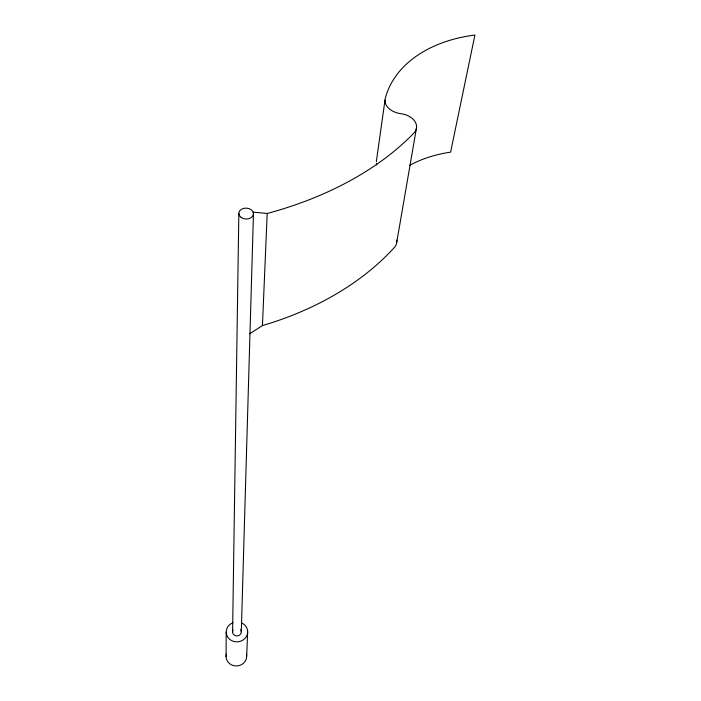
<?xml version="1.0" encoding="UTF-8"?>
<svg xmlns="http://www.w3.org/2000/svg" width="701" height="701" viewBox="0 0 701 701"><rect width="100%" height="100%" fill="white"/><g stroke="black" fill="none" stroke-linecap="round" stroke-linejoin="round"><path stroke-width="1.05" d="M226.081 656.618L226.195 632.223M232.583 632.013L238.839 213.56M241.293 631.715L253.464 213.551M246.699 655.882L247.663 631.505M249.652 333.799L262.437 325.588L267.195 213.481A320.813 208.512 0.7 0 0 413.958 133.006A16.938 11.856 8.5 0 0 400.937 113.711A17.227 11.882 8.5 0 1 385.252 98.49A136.765 94.197 12.4 0 1 474.919 35.05L450.603 152.152A122.806 90.911 13 0 0 409.41 165.471M376.314 161.721L384.998 100.12M396.784 242.038L416.578 127.372M253.157 212.14L267.195 213.481M376.752 165.007A16.307 11.689 8.5 0 1 376.376 163.359M262.437 325.588A289.066 202.887 -0.1 0 0 394.356 247.488A15.203 11.426 8.6 0 0 396.705 240.057M246.489 654.217A10.313 9.656 -5.3 0 1 236.211 665.959A10.313 9.656 -5.3 0 1 226.379 654.112M240.645 629.726A4.355 4.031 -3.8 0 1 239.821 634.869A4.355 4.031 -3.8 0 1 234.222 635.053A4.355 4.031 -3.8 0 1 233.109 629.971M242.038 623.11A10.743 9.945 -3.8 0 1 244.929 638.471A10.743 9.945 -3.8 0 1 228.105 637.665A10.743 9.945 -3.8 0 1 233.021 622.681M241.153 217.441A7.325 5.442 2.8 0 0 253.28 214.962A7.325 5.442 2.8 0 0 244.027 208.311A7.325 5.442 2.8 0 0 241.153 217.441"/></g></svg>
